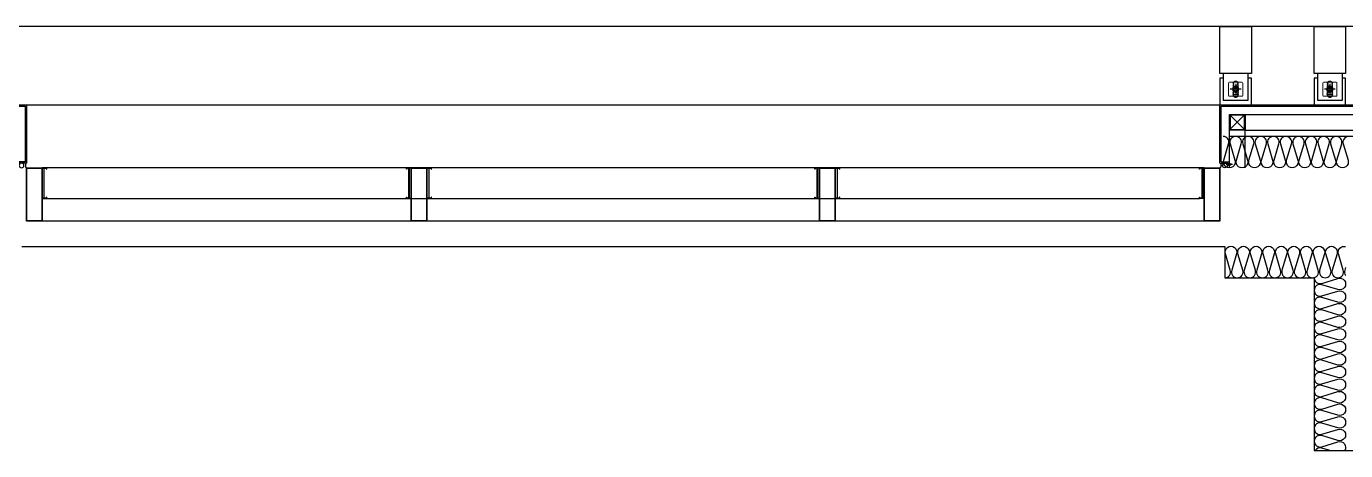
# Model space of a CAD drawing. Header units: millimetres. Extents: x 49154 to 181784, y 28275 to 149577.
# Drawn here: x 119354 to 123554, y 148105 to 149455 of the extents above; entities that cross this region are included whole.
import ezdxf

# ---------------------------------------------------------------- set-up
doc = ezdxf.new("R2010")
doc.units = ezdxf.units.MM
doc.header["$LTSCALE"] = 300
for name, pattern in [('CENTER2', [1.125, 0.75, -0.125, 0.125, -0.125]), ('CENTERX2', [4, 2.5, -0.5, 0.5, -0.5]), ('HID', [2.8, 1.8, -1])]:
    doc.linetypes.add(name, pattern=pattern)
doc.layers.add('4', color=4, linetype='Continuous', lineweight=13)
for name, color, linetype in [('6FIN', 6, 'Continuous'), ('A-ELE-8', 8, 'Continuous'), ('A-FIN', 6, 'Continuous'), ('A-FIN(EX)', 6, 'Continuous'), ('A-HAT-MATL', 8, 'Continuous'), ('A-그릴', 4, 'Continuous'), ('A-하지철물', 55, 'Continuous'), ('ISL', 251, 'Continuous'), ('loco_SCR', 1, 'Continuous'), ('SCREW', 6, 'Continuous'), ('SHEET', 6, 'Continuous'), ('도면층1', 3, 'Continuous'), ('보(girder)', 7, 'HID'), ('복합판넬', 6, 'Continuous'), ('코킹', 191, 'Continuous')]:
    doc.layers.add(name, color=color, linetype=linetype)

# ---------------------------------------------------------------- blocks, each defined once
blk = doc.blocks.new('N-washer')
at = {"layer": '4', "color": 253}
for p, q in [((-22.5, 19.5), (-22.5, -19.5)), ((19.5, 22.5), (-19.5, 22.5)), ((22.5, -19.5), (22.5, 19.5)), ((-19.5, -22.5), (19.5, -22.5))]:
    blk.add_line(p, q, dxfattribs=at)
at = {"layer": '4', "color": 253, "linetype": 'HID', "lineweight": 25, "ltscale": 0.5}
for p, q in [((-6.9, 17.6), (-8.3, 16.7)), ((-8.3, 16.7), (-8.3, 15.8)), ((-8.3, 15.8), (-6.9, 15)), ((-6.9, 13.6), (-8.3, 12.7)), ((-8.3, 12.7), (-8.3, 11.8)), ((-8.3, 11.8), (-6.9, 11)), ((-6.9, 9.6), (-8.3, 8.7)), ((-8.3, 8.7), (-8.3, 7.8)), ((-8.3, 7.8), (-6.9, 7)), ((-6.9, 5.6), (-8.3, 4.7)), ((-8.3, 4.7), (-8.3, 3.8)), ((-8.3, 3.8), (-7, 3)), ((-7, 3), (-6, 3)), ((-6.9, 15), (-6.9, 13.6)), ((-6.9, 11), (-6.9, 9.6)), ((-6.9, 7), (-6.9, 5.6)), ((-6.5, 0.5), (-6.5, -0.5)), ((6, 3), (7, 3)), ((6.5, -0.5), (6.5, 0.5)), ((8.3, 16.7), (6.9, 17.6)), ((6.9, 15), (8.3, 15.8)), ((6.9, 13.6), (6.9, 15)), ((8.3, 12.7), (6.9, 13.6)), ((6.9, 11), (8.3, 11.8)), ((6.9, 9.6), (6.9, 11)), ((8.3, 8.7), (6.9, 9.6)), ((6.9, 7), (8.3, 7.8)), ((6.9, 5.6), (6.9, 7)), ((8.3, 4.7), (6.9, 5.6)), ((7, 3), (8.3, 3.8)), ((8.3, 15.8), (8.3, 16.7)), ((8.3, 11.8), (8.3, 12.7)), ((8.3, 7.8), (8.3, 8.7)), ((8.3, 3.8), (8.3, 4.7))]:
    blk.add_line(p, q, dxfattribs=at)
at = {"layer": '4', "color": 253, "linetype": 'HID', "lineweight": 25}
blk.add_line((6.9, 17.6), (-6.9, 17.6), dxfattribs=at)
at = {"layer": '4', "color": 253}
for centre, start, end in [((-19.5, 19.5), 90, 180), ((19.5, 19.5), 0, 90), ((-19.5, -19.5), 180, 270), ((19.5, -19.5), 270, 0)]:
    blk.add_arc(centre, 3, start, end, dxfattribs=at)
at = {"layer": '4', "color": 253, "linetype": 'HID', "lineweight": 25, "ltscale": 0.5}
for centre, start, end in [((0, 0.5), 157.3801, 180), ((0, 0.5), 22.6199, 157.3801), ((0, 0.5), 0, 22.6199), ((0, -0.5), 180, 0)]:
    blk.add_arc(centre, 6.5, start, end, dxfattribs=at)
blk.add_point((0, 0), dxfattribs=at)
blk = doc.blocks.new('A$C908c0e9f')
at = {"layer": 'A-ELE-8', "color": 251, "linetype": 'CENTER2'}
for p, q in [((50, 97.2), (50, 62.8)), ((67.2, 80), (32.8, 80))]:
    blk.add_line(p, q, dxfattribs=at)
at = {"layer": 'A-ELE-8', "color": 251, "elevation": 0}
for points in [[(10, 130), (10, 45), (90, 45), (90, 130)], [(50, 90.4), (41, 85.2), (41, 74.8), (50, 69.6), (59, 74.8), (59, 85.2)]]:
    blk.add_lwpolyline(points, close=True, dxfattribs=at)
for points in [[(10, 115), (0, 115), (0, 30)], [(100, 30), (100, 115), (90, 115)]]:
    blk.add_lwpolyline(points, dxfattribs=at)
at = {"layer": 'A-ELE-8', "color": 251, "linetype": 'HID', "lineweight": 25, "ltscale": 0.5, "elevation": 0}
blk.add_lwpolyline([(57, 58.6), (58.4, 59.4), (58.4, 60.5), (57, 61.4), (57, 62.6), (58.4, 63.4), (58.4, 64.5), (57, 65.4), (57, 66.6), (58.4, 67.4), (58.4, 68.5), (57, 69.4), (57, 70.6), (58.4, 71.4), (58.4, 72.5), (57, 73.4), (57, 74.6), (58.4, 75.4), (58.4, 76.5), (57, 77.4), (57, 78.6), (58.4, 79.4), (58.4, 80.5), (57, 81.4), (57, 82.6), (58.4, 83.4), (58.4, 84.5), (57, 85.4), (57, 86.6), (58.4, 87.4), (58.4, 88.5), (57, 89.4), (57, 90.6), (58.4, 91.4), (58.4, 92.5), (57, 93.4), (57, 94.6), (58.4, 95.4), (58.4, 96.5), (57, 97.4), (57, 98.6), (58.4, 99.4), (58.4, 100.5), (57, 101.4, 0.50708), (42.9, 101.4), (41.5, 100.5), (41.5, 99.4), (42.9, 98.6), (42.9, 97.4), (41.5, 96.5), (41.5, 95.4), (42.9, 94.6), (42.9, 93.4), (41.5, 92.5), (41.5, 91.4), (42.9, 90.6), (42.9, 89.4), (41.5, 88.5), (41.5, 87.4), (42.9, 86.6), (42.9, 85.4), (41.5, 84.5), (41.5, 83.4), (42.9, 82.6), (42.9, 81.4), (41.5, 80.5), (41.5, 79.4), (42.9, 78.6), (42.9, 77.4), (41.5, 76.5), (41.5, 75.4), (42.9, 74.6), (42.9, 73.4), (41.5, 72.5), (41.5, 71.4), (42.9, 70.6), (42.9, 69.4), (41.5, 68.5), (41.5, 67.4), (42.9, 66.6), (42.9, 65.4), (41.5, 64.5), (41.5, 63.4), (42.9, 62.6), (42.9, 61.4), (41.5, 60.5), (41.5, 59.4), (42.9, 58.6, 0.50708)], format="xyb", close=True, dxfattribs=at)
at = {"layer": 'A-ELE-8', "color": 251}
blk.add_circle((50, 80), 9, dxfattribs=at)
at = {"layer": 'A-ELE-8', "color": 251, "linetype": 'HID'}
blk.add_circle((50, 80), 6, dxfattribs=at)
at = {"layer": 'A-FIN(EX)', "elevation": 0}
blk.add_lwpolyline([(0, 280), (100, 280), (100, 130), (0, 130)], close=True, dxfattribs=at)
at = {"layer": 'A-ELE-8', "color": 251, "xscale": -1, "rotation": 180}
blk.add_blockref('N-washer', (50, 80), dxfattribs=at)
blk = doc.blocks.new('*U124')
at = {"layer": '6FIN'}
blk.add_lwpolyline([(25.3, 50), (-24.7, 50), (-24.7, 0), (25.3, 0)], close=True, dxfattribs=at)
at = {"layer": 'SHEET', "color": 8}
for p, q in [((-22.2, 2.5), (22.8, 47.5)), ((22.8, 2.5), (-22.2, 47.5))]:
    blk.add_line(p, q, dxfattribs=at)
blk.add_lwpolyline([(22.3, 2.3), (-21.7, 2.3, -0.414214), (-22.4, 3), (-22.4, 47, -0.414214), (-21.7, 47.7), (22.3, 47.7, -0.414214), (23, 47), (23, 3, -0.414214)], format="xyb", close=True, dxfattribs=at)
blk = doc.blocks.new('screw-2')
at = {"layer": 'loco_SCR', "linetype": 'CENTERX2'}
blk.add_line((-8.6, 0), (20.1, 0), dxfattribs=at)
at = {"layer": 'loco_SCR'}
for p, q in [((-2.4, 1.6), (-1.7, 3)), ((-0.7, 0.3), (-2.2, 0.8)), ((0, 4), (0, -4)), ((0, 2), (12.5, 2)), ((4.2, 2.5), (2.4, -2.5)), ((5.9, 2.5), (4.1, -2.5)), ((7.6, 2.5), (5.8, -2.5)), ((9.3, 2.5), (7.5, -2.5)), ((11, 2.5), (10.3, 0.5)), ((16, 0), (11.1, 0.8)), ((16, 0), (12.4, -2)), ((16, 0), (12.5, 2)), ((-2.4, -1.6), (-1.7, -3)), ((-0.7, -0.3), (-2.2, -0.8)), ((0, -2), (12.4, -2)), ((9.8, -1), (9.2, -2.5))]:
    blk.add_line(p, q, dxfattribs=at)
for centre, radius, start, end in [((0, 0), 4, 90, 270), ((-2, 1.3), 0.5, 135, 249.90676), ((-2.1, 3.1), 0.393, 352.90945, 75.28993), ((-0.7, 0), 0.262, 273.80758, 86.54792), ((11.1, -0.6), 1.4, 70.8182, 270.52942), ((-2, -1.3), 0.5, 109.98259, 225), ((-2.1, -3), 0.393, 261.9149, 3.48676)]:
    blk.add_arc(centre, radius, start, end, dxfattribs=at)
blk = doc.blocks.new('A$Caf999d5d')
at = {"layer": 'A-FIN'}
for p, q in [((-1, 15), (25, 14.9)), ((3, 19), (29, 18.9)), ((25, 7.4), (25, 14.9)), ((28, 7.4), (25, 7.4)), ((29, 7.4), (25, 7.4)), ((29, 7.4), (29, 18.9))]:
    blk.add_line(p, q, dxfattribs=at)
at = {"layer": '코킹', "color": 1}
blk.add_circle((14.5, 7.5), 7.5, dxfattribs=at)
at = {"layer": '코킹', "color": 1, "extrusion": (0, 0, -1)}
blk.add_ellipse((-1, 7.5), major_axis=(0, 7.5), ratio=0.368706, start_param=0, end_param=3.141604, dxfattribs=at)
at = {"layer": 'SCREW', "xscale": 0.700000000000001, "yscale": 0.700000000000001, "zscale": 0.700000000000001, "rotation": 359.9997454971837}
blk.add_blockref('screw-2', (25, 11.2), dxfattribs=at)
blk = doc.blocks.new('*U126')
at = {"layer": 'A-하지철물'}
for points in [[(-2338.2, -220), (-2338.2, -50), (4601.8, -50), (4601.8, -220)], [(-2288.2, -220), (-2288.2, -100), (4551.8, -100), (4551.8, -220)]]:
    blk.add_lwpolyline(points, dxfattribs=at)
at = {"layer": '복합판넬'}
for points in [[(-2368.2, -205), (-2368.2, -20), (4631.8, -20), (4631.8, -205)], [(-2364.2, -201), (-2364.2, -24), (4627.8, -24), (4627.8, -201)]]:
    blk.add_lwpolyline(points, dxfattribs=at)
at = {"layer": 'A-FIN'}
blk.add_blockref('A$Caf999d5d', (-2367.2, -220), dxfattribs=at)
at = {"layer": 'A-FIN', "xscale": -1}
blk.add_blockref('A$Caf999d5d', (4630.8, -220), dxfattribs=at)
at = {"layer": '보(girder)', "xscale": -1, "rotation": 180}
for p in [(-2313.5, -50), (4576.5, -50)]:
    blk.add_blockref('*U124', p, dxfattribs=at)
blk = doc.blocks.new('*U127')
at = {"layer": 'A-하지철물'}
for points in [[(-2338.2, -220), (-2338.2, -50), (-798.2, -50), (-798.2, -220)], [(-2288.2, -220), (-2288.2, -100), (-848.2, -100), (-848.2, -220)]]:
    blk.add_lwpolyline(points, dxfattribs=at)
at = {"layer": '복합판넬'}
for points in [[(-2368.2, -205), (-2368.2, -20), (-768.2, -20), (-768.2, -205)], [(-2364.2, -201), (-2364.2, -24), (-772.2, -24), (-772.2, -201)]]:
    blk.add_lwpolyline(points, dxfattribs=at)
at = {"layer": 'A-FIN'}
blk.add_blockref('A$Caf999d5d', (-2367.2, -220), dxfattribs=at)
at = {"layer": 'A-FIN', "xscale": -1}
blk.add_blockref('A$Caf999d5d', (-769.2, -220), dxfattribs=at)
at = {"layer": '보(girder)', "xscale": -1, "rotation": 180}
for p in [(-2313.5, -50), (-823.5, -50)]:
    blk.add_blockref('*U124', p, dxfattribs=at)
blk = doc.blocks.new('*U123')
at = {"layer": 'A-그릴', "color": 8, "ltscale": 4}
for p, q in [((-2833.9, 170), (866.1, 170)), ((-2833.9, 0), (866.1, 0))]:
    blk.add_line(p, q, dxfattribs=at)
at = {"layer": 'A-그릴', "color": 8}
for p, q in [((-2818.9, 170), (851.1, 170)), ((851.1, 72.8), (-2818.9, 72.8))]:
    blk.add_line(p, q, dxfattribs=at)
at = {"layer": 'A-그릴', "color": 7, "ltscale": 4}
blk.add_line((866.1, 0), (866.1, 170), dxfattribs=at)
at = {"layer": 'A-그릴', "ltscale": 4}
for points in [[(-2833.9, 0), (-2833.9, 170), (-2883.9, 170), (-2883.9, 0), (-2833.9, 0)], [(916.1, 0), (916.1, 170), (866.1, 170), (866.1, 0), (916.1, 0)]]:
    blk.add_lwpolyline(points, dxfattribs=at)
for points in [[(-2835.1, 1.2), (-2835.1, 168.8), (-2882.7, 168.8), (-2882.7, 1.2)], [(-2818.9, 170), (-2833.9, 170), (-2833.9, 168), (-2832.4, 168), (-2832.4, 168.9), (-2828, 168.9), (-2828, 73.9), (-2832.4, 73.9), (-2832.4, 74.8), (-2833.9, 74.8), (-2833.9, 72.8), (-2818.9, 72.8), (-2818.9, 76.8), (-2820, 76.8), (-2820, 73.9), (-2826.9, 73.9), (-2826.9, 168.9), (-2820, 168.9), (-2820, 166), (-2818.9, 166)], [(851.1, 170), (866.1, 170), (866.1, 168), (864.6, 168), (864.6, 168.9), (860.2, 168.9), (860.2, 73.9), (864.6, 73.9), (864.6, 74.8), (866.1, 74.8), (866.1, 72.8), (851.1, 72.8), (851.1, 76.8), (852.2, 76.8), (852.2, 73.9), (859.1, 73.9), (859.1, 168.9), (852.2, 168.9), (852.2, 166), (851.1, 166)], [(914.9, 1.2), (914.9, 168.8), (867.3, 168.8), (867.3, 1.2)]]:
    blk.add_lwpolyline(points, close=True, dxfattribs=at)
blk = doc.blocks.new('A$Cdb410c11')
at = {"layer": 'A-그릴', "ltscale": 4, "elevation": 0}
for points in [[(0, 170), (15, 170), (15, 168), (13.5, 168), (13.5, 168.9), (9.1, 168.9), (9.1, 73.9), (13.5, 73.9), (13.5, 74.8), (15, 74.8), (15, 72.8), (0, 72.8), (0, 76.8), (1.1, 76.8), (1.1, 73.9), (8, 73.9), (8, 168.9), (1.1, 168.9), (1.1, 166), (0, 166)], [(16.2, 1.2), (16.2, 168.8), (63.8, 168.8), (63.8, 1.2)], [(80, 170), (65, 170), (65, 168), (66.5, 168), (66.5, 168.9), (70.9, 168.9), (70.9, 73.9), (66.5, 73.9), (66.5, 74.8), (65, 74.8), (65, 72.8), (80, 72.8), (80, 76.8), (78.9, 76.8), (78.9, 73.9), (72, 73.9), (72, 168.9), (78.9, 168.9), (78.9, 166), (80, 166)]]:
    blk.add_lwpolyline(points, close=True, dxfattribs=at)
blk.add_lwpolyline([(15, 0), (15, 170), (65, 170), (65, 0), (15, 0)], dxfattribs=at)

msp = doc.modelspace()

# ---------------------------------------------------------------- linework, layer by layer
at = {"layer": 'A-HAT-MATL'}
for p, q in [((165553.6, 149455), (104053.6, 149455)), ((119353.6, 149205), (123153.6, 149205))]:
    msp.add_line(p, q, dxfattribs=at)
at = {"layer": 'ISL'}
for p, q in [((119338.6, 148755), (123168.6, 148755)), ((123168.6, 148755), (123168.6, 148655))]:
    msp.add_line(p, q, dxfattribs=at)
at = {"layer": 'ISL', "elevation": 0}
for points in [[(123563.6, 149105, 0.509267), (123545.9, 149080.8), (123561.2, 149029.3, -1.372593), (123525.9, 149029.3), (123541.2, 149080.8, 0.509267), (123523.6, 149105, 0.509267), (123505.9, 149080.8), (123521.2, 149029.3, -1.372593), (123485.9, 149029.3), (123501.2, 149080.8, 0.509267), (123483.6, 149105, 0.509267), (123465.9, 149080.8), (123481.2, 149029.3, -1.372593), (123445.9, 149029.3), (123461.2, 149080.8, 0.509267), (123443.6, 149105, 0.509267), (123425.9, 149080.8), (123441.2, 149029.3, -1.372593), (123405.9, 149029.3), (123421.2, 149080.8, 0.509267), (123403.6, 149105, 0.509267), (123385.9, 149080.8), (123401.2, 149029.3, -1.372593), (123365.9, 149029.3), (123381.2, 149080.8, 0.509267), (123363.6, 149105, 0.509267), (123345.9, 149080.8), (123361.2, 149029.3, -1.372593), (123325.9, 149029.3), (123341.2, 149080.8, 0.509267), (123323.6, 149105, 0.509267), (123305.9, 149080.8), (123321.2, 149029.3, -1.372593), (123285.9, 149029.3), (123301.2, 149080.8, 0.509267), (123283.6, 149105, 0.509267), (123265.9, 149080.8), (123281.2, 149029.3, -1.372593), (123245.9, 149029.3), (123261.2, 149080.8, 0.509267), (123243.6, 149105, 0.509267), (123225.9, 149080.8), (123241.2, 149029.3, -1.372593), (123205.9, 149029.3), (123221.2, 149080.8, 0.509267), (123203.6, 149105, 0.509267), (123185.9, 149080.8), (123201.2, 149029.3, -1.372593), (123165.9, 149029.3), (123181.2, 149080.8, 0.509267), (123163.6, 149105)], [(123168.6, 148655, 0.509267), (123186.3, 148679.3), (123170.9, 148730.8, -1.372593), (123206.3, 148730.8), (123190.9, 148679.3, 0.509267), (123208.6, 148655, 0.509267), (123226.3, 148679.3), (123210.9, 148730.8, -1.372593), (123246.3, 148730.8), (123230.9, 148679.3, 0.509267), (123248.6, 148655, 0.509267), (123266.3, 148679.3), (123250.9, 148730.8, -1.372593), (123286.3, 148730.8), (123270.9, 148679.3, 0.509267), (123288.6, 148655, 0.509267), (123306.3, 148679.3), (123290.9, 148730.8, -1.372593), (123326.3, 148730.8), (123310.9, 148679.3, 0.509267), (123328.6, 148655, 0.509267), (123346.3, 148679.3), (123330.9, 148730.8, -1.372593), (123366.3, 148730.8), (123350.9, 148679.3, 0.509267), (123368.6, 148655, 0.509267), (123386.3, 148679.3), (123370.9, 148730.8, -1.372593), (123406.3, 148730.8), (123390.9, 148679.3, 0.509267), (123408.6, 148655, 0.509267), (123426.3, 148679.3), (123410.9, 148730.8, -1.372593), (123446.3, 148730.8), (123430.9, 148679.3, 0.509267), (123448.6, 148655, 0.509267), (123466.3, 148679.3), (123450.9, 148730.8, -1.372593), (123486.3, 148730.8), (123470.9, 148679.3, 0.509267), (123488.6, 148655, 0.509267), (123506.3, 148679.3), (123490.9, 148730.8, -1.372593), (123526.3, 148730.8), (123510.9, 148679.3, 0.509267), (123528.6, 148655, 0.509267), (123546.3, 148679.3), (123530.9, 148730.8, -0.59727), (123553.6, 148754.3, -0.59727)], [(123553.6, 148688.1), (123550.9, 148679.3, 0.239348), (123553.6, 148662.7)], [(123453.6, 148655, 0.509267), (123477.8, 148637.3), (123529.3, 148652.7, -1.372593), (123529.3, 148617.3), (123477.8, 148632.7, 0.509267), (123453.6, 148615, 0.509267), (123477.8, 148597.3), (123529.3, 148612.7, -1.372593), (123529.3, 148577.3), (123477.8, 148592.7, 0.509267), (123453.6, 148575, 0.509267), (123477.8, 148557.3), (123529.3, 148572.7, -1.372593), (123529.3, 148537.3), (123477.8, 148552.7, 0.509267), (123453.6, 148535, 0.509267), (123477.8, 148517.3), (123529.3, 148532.7, -1.372593), (123529.3, 148497.3), (123477.8, 148512.7, 0.509267), (123453.6, 148495, 0.509267), (123477.8, 148477.3), (123529.3, 148492.7, -1.372593), (123529.3, 148457.3), (123477.8, 148472.7, 0.509267), (123453.6, 148455, 0.509267), (123477.8, 148437.3), (123529.3, 148452.7, -1.372593), (123529.3, 148417.3), (123477.8, 148432.7, 0.509267), (123453.6, 148415, 0.509267), (123477.8, 148397.3), (123529.3, 148412.7, -1.372593), (123529.3, 148377.3), (123477.8, 148392.7, 0.509267), (123453.6, 148375, 0.509267), (123477.8, 148357.3), (123529.3, 148372.7, -1.372593), (123529.3, 148337.3), (123477.8, 148352.7, 0.509267), (123453.6, 148335, 0.509267), (123477.8, 148317.3), (123529.3, 148332.7, -1.372593), (123529.3, 148297.3), (123477.8, 148312.7, 0.509267), (123453.6, 148295, 0.509267), (123477.8, 148277.3), (123529.3, 148292.7, -1.372593), (123529.3, 148257.3), (123477.8, 148272.7, 0.509267), (123453.6, 148255, 0.509267), (123477.8, 148237.3), (123529.3, 148252.7, -1.372593), (123529.3, 148217.3), (123477.8, 148232.7, 0.509267), (123453.6, 148215, 0.509267), (123477.8, 148197.3), (123529.3, 148212.7, -1.372593), (123529.3, 148177.3), (123477.8, 148192.7, 0.509267), (123453.6, 148175, 0.509267), (123477.8, 148157.3), (123529.3, 148172.7, -1.372593), (123529.3, 148137.3), (123477.8, 148152.7, 0.509267), (123453.6, 148135, 0.509267), (123477.8, 148117.3), (123529.3, 148132.7, -0.702757), (123550.7, 148105, -0.702757)], [(123503.5, 148105), (123477.8, 148112.7, 0.340671), (123456.5, 148105)]]:
    msp.add_lwpolyline(points, format="xyb", dxfattribs=at)
for points in [[(124723.6, 149105), (123183.6, 149105)], [(123168.6, 148655), (123453.6, 148655), (123453.6, 148105), (124453.6, 148105), (124453.6, 148655), (124738.6, 148655)]]:
    msp.add_lwpolyline(points, dxfattribs=at)

# ---------------------------------------------------------------- block references
at = {"layer": 'A-ELE-8'}
for p in [(123153.6, 149175), (123453.6, 149175)]:
    msp.add_blockref('A$C908c0e9f', p, dxfattribs=at)
at = {"layer": 'A-FIN', "xscale": -1}
msp.add_blockref('A$Caf999d5d', (119352.6, 149005), dxfattribs=at)
at = {"layer": 'A-FIN'}
msp.add_blockref('A$Caf999d5d', (123154.6, 149005), dxfattribs=at)
at = {"layer": 'A-HAT-MATL'}
for p in [(120563.6, 148835, 0), (121863.6, 148835, 0)]:
    msp.add_blockref('A$Cdb410c11', p, dxfattribs=at)
at = {"layer": '도면층1', "xscale": -1}
msp.add_blockref('*U123', (120269.6, 148835), dxfattribs=at)
at = {"layer": '복합판넬'}
for name, p in [('*U126', (114721.8, 149225)), ('*U127', (125521.8, 149225))]:
    msp.add_blockref(name, p, dxfattribs=at)

doc.saveas('drawing.dxf')
